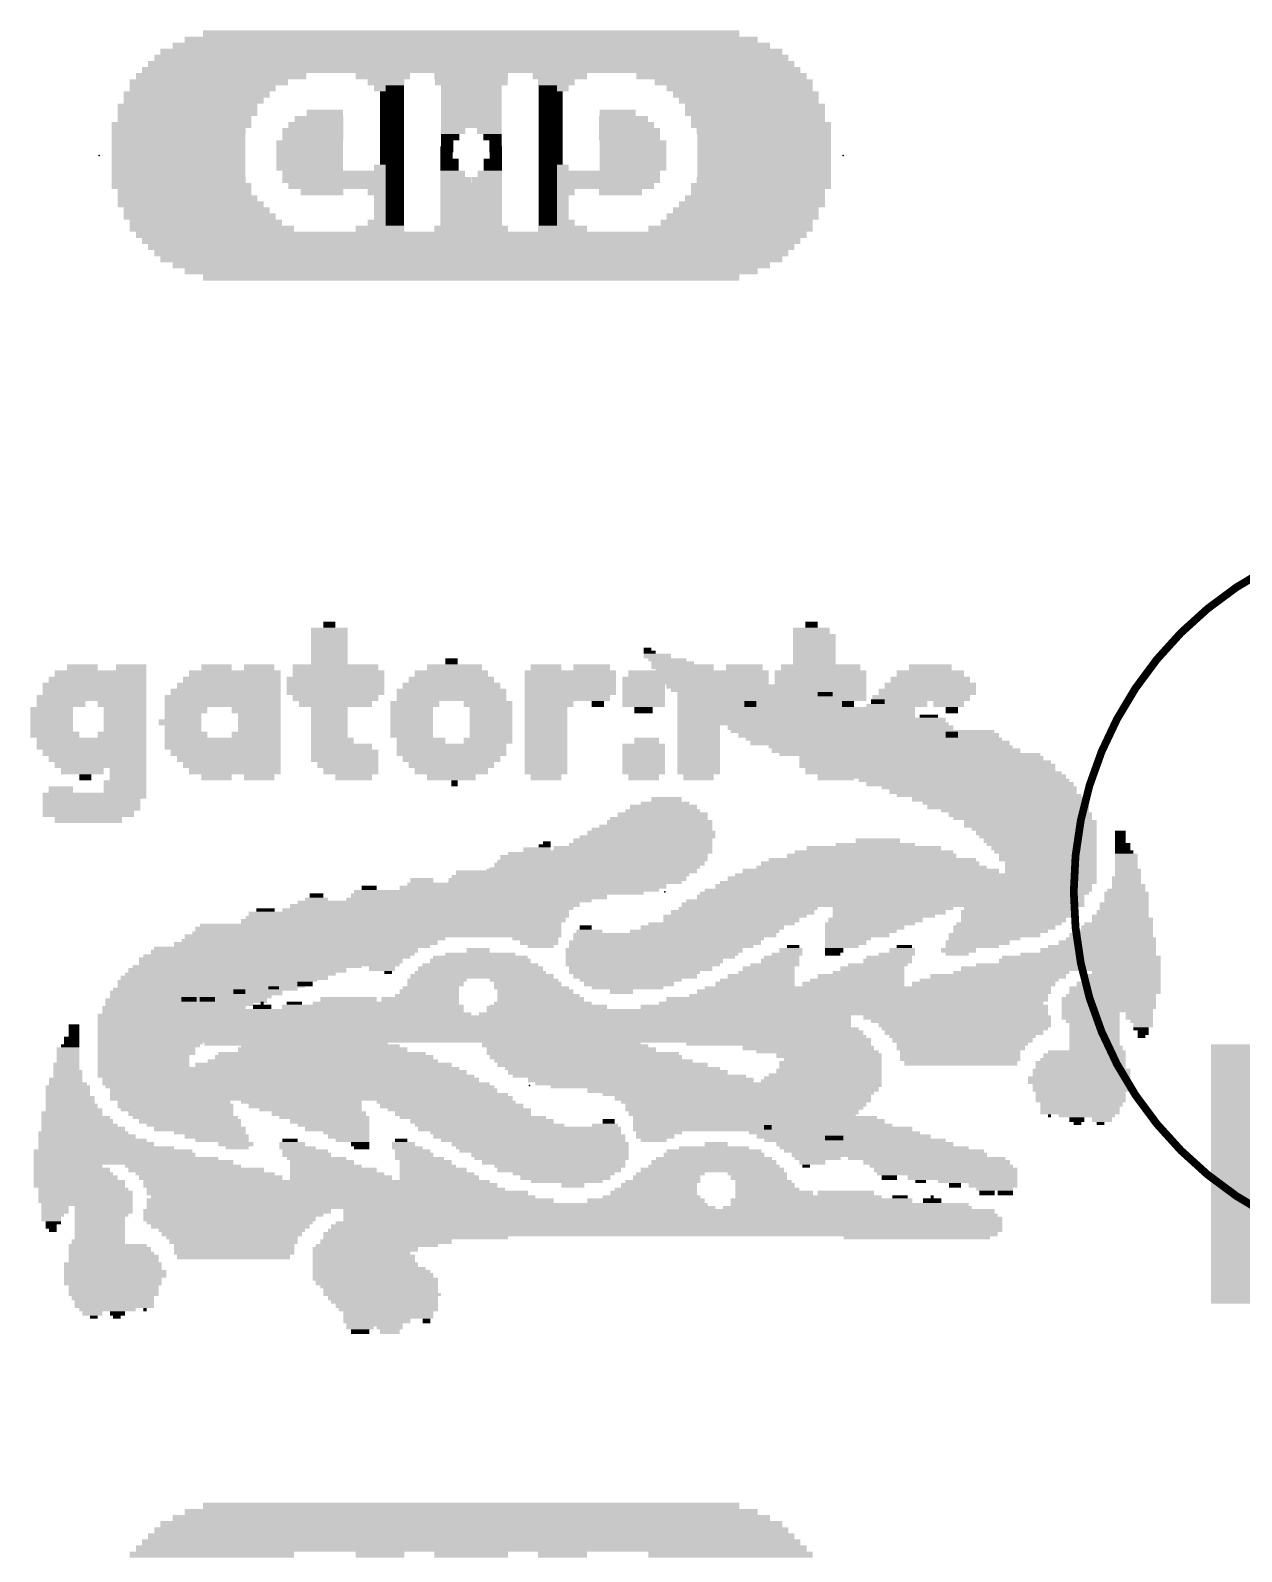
# Model space of a CAD drawing. Extents: x -41 to 92, y -75 to 33.
# Drawn here: x 0.92 to 8.86, y 8.37 to 18.35 of the extents above; entities that cross this region are included whole.
import ezdxf

# ---------------------------------------------------------------- set-up
doc = ezdxf.new("R2010")
doc.units = 0
for name, color, linetype in [('1', 12, 'CONTINUOUS'), ('21', 41, 'CONTINUOUS'), ('22', 40, 'CONTINUOUS'), ('23', 53, 'CONTINUOUS'), ('24', 53, 'CONTINUOUS'), ('51', 53, 'CONTINUOUS')]:
    doc.layers.add(name, color=color, linetype=linetype)

# ---------------------------------------------------------------- blocks, each defined once
blk = doc.blocks.new('RECT')
blk.add_solid([(-0.5, -0.5), (0.5, -0.5), (-0.5, 0.5), (0.5, 0.5)])

msp = doc.modelspace()

# ---------------------------------------------------------------- linework, layer by layer
at = {"layer": '23'}
for p in [(6.2484, 17.526), (4.191, 11.43)]:
    msp.add_point(p, dxfattribs=at)
at = {"layer": '24'}
for p in [(1.3716, 17.526), (5.08, 12.7)]:
    msp.add_point(p, dxfattribs=at)
at = {"layer": '51', "const_width": 0.0508}
msp.add_lwpolyline([(10.16, 10.3, 1), (10.16, 15.1, 1), (10.16, 10.3)], format="xyb", dxfattribs=at)

# ---------------------------------------------------------------- block references
at = {"layer": '1', "xscale": 4.2, "yscale": 1.7}
msp.add_blockref('RECT', (10.76, 10.85), dxfattribs=at)
at = {"layer": '21', "yscale": 0.04, "rotation": 180}
for p, xscale in [((3.8284, 18.246), 3.88), ((3.8284, 18.286), 3.72), ((3.8284, 18.326), 3.48), ((3.8284, 18.166), 4.12), ((3.8284, 18.206), 4.04), ((2.1884, 18.046), 1.08), ((3.8284, 18.086), 4.28), ((3.8284, 18.126), 4.2), ((3.3084, 18.046), 0.2), ((3.8084, 18.046), 0.48), ((4.4084, 18.046), 0.32), ((5.4884, 18.046), 1.04), ((2.0684, 17.966), 0.92), ((3.2884, 18.006), 0.16), ((3.3084, 17.966), 0.12), ((3.8284, 18.006), 0.44), ((3.8284, 17.966), 0.36), ((4.3684, 18.006), 0.24), ((4.3684, 17.966), 0.16), ((5.5884, 17.966), 0.92), ((1.9684, 17.846), 0.88), ((2.0284, 17.926), 0.92), ((2.0084, 17.886), 0.88), ((3.3084, 17.926), 0.12), ((3.3084, 17.886), 0.12), ((3.3084, 17.846), 0.12), ((3.8484, 17.926), 0.32), ((3.8484, 17.886), 0.32), ((3.8684, 17.846), 0.28), ((4.3484, 17.926), 0.12), ((4.3484, 17.886), 0.12), ((4.3484, 17.846), 0.12), ((5.6284, 17.926), 0.92), ((5.6484, 17.886), 0.88), ((5.6884, 17.846), 0.88), ((1.9684, 17.806), 0.88), ((1.9484, 17.766), 0.84), ((2.8284, 17.766), 0.28), ((2.8884, 17.806), 0.16), ((3.3084, 17.806), 0.12), ((3.3084, 17.766), 0.12), ((3.8884, 17.806), 0.24), ((3.9084, 17.766), 0.2), ((4.3484, 17.806), 0.12), ((4.3484, 17.766), 0.12), ((4.8084, 17.766), 0.32), ((4.7884, 17.806), 0.2), ((5.6884, 17.806), 0.88), ((5.7084, 17.766), 0.84), ((1.9284, 17.726), 0.88), ((1.9084, 17.686), 0.84), ((1.9084, 17.646), 0.84), ((2.7884, 17.686), 0.36), ((2.7884, 17.646), 0.36), ((2.8084, 17.726), 0.32), ((3.3084, 17.726), 0.12), ((3.3084, 17.686), 0.12), ((3.3084, 17.646), 0.12), ((3.9084, 17.726), 0.2), ((3.9284, 17.686), 0.16), ((3.9484, 17.646), 0.12), ((4.3484, 17.726), 0.12), ((4.3484, 17.686), 0.12), ((4.3484, 17.646), 0.12), ((4.8284, 17.726), 0.36), ((4.8484, 17.686), 0.4), ((4.8484, 17.646), 0.4), ((5.7284, 17.726), 0.88), ((5.7284, 17.686), 0.88), ((5.7484, 17.646), 0.84), ((1.9084, 17.606), 0.84), ((1.9084, 17.566), 0.84), ((2.7684, 17.606), 0.4), ((2.7684, 17.566), 0.4), ((3.3084, 17.606), 0.12), ((3.3084, 17.566), 0.12), ((3.6284, 17.566), 0.04), ((3.9684, 17.606), 0.08), ((3.9684, 17.566), 0.08), ((4.3484, 17.606), 0.12), ((4.3484, 17.566), 0.12), ((4.9684, 17.606), 0.24), ((4.9684, 17.566), 0.24), ((5.7484, 17.606), 0.84), ((5.7484, 17.566), 0.84), ((1.9084, 17.526), 0.84), ((1.9084, 17.486), 0.84), ((1.9084, 17.446), 0.84), ((2.7684, 17.526), 0.4), ((2.7684, 17.486), 0.4), ((2.7684, 17.446), 0.4), ((3.3084, 17.526), 0.12), ((3.3084, 17.486), 0.12), ((3.3084, 17.446), 0.12), ((3.6484, 17.526), 0.08), ((3.6684, 17.486), 0.12), ((3.6684, 17.446), 0.12), ((3.9884, 17.526), 0.04), ((4.3484, 17.526), 0.12), ((4.3484, 17.486), 0.12), ((4.3684, 17.446), 0.16), ((4.9484, 17.446), 0.28), ((4.9684, 17.526), 0.24), ((4.9684, 17.486), 0.24), ((5.7484, 17.526), 0.84), ((5.7484, 17.486), 0.84), ((5.7484, 17.446), 0.84), ((1.9084, 17.406), 0.84), ((1.9084, 17.366), 0.84), ((2.7884, 17.406), 0.36), ((2.8084, 17.366), 0.32), ((3.3084, 17.406), 0.12), ((3.3084, 17.366), 0.12), ((3.6884, 17.406), 0.16), ((3.7084, 17.366), 0.2), ((4.6684, 17.406), 0.76), ((4.6684, 17.366), 0.76), ((5.7284, 17.366), 0.88), ((5.7484, 17.406), 0.84), ((1.9284, 17.326), 0.88), ((1.9484, 17.286), 0.84), ((1.9684, 17.246), 0.88), ((2.8284, 17.326), 0.28), ((2.8484, 17.286), 0.24), ((3.3084, 17.326), 0.12), ((3.3084, 17.286), 0.12), ((3.3084, 17.246), 0.12), ((3.7284, 17.326), 0.24), ((3.7284, 17.286), 0.24), ((3.7484, 17.246), 0.28), ((4.6484, 17.326), 0.72), ((4.3884, 17.286), 0.2), ((4.3684, 17.246), 0.16), ((4.7884, 17.286), 0.28), ((5.6884, 17.246), 0.88), ((5.7284, 17.326), 0.88), ((5.7084, 17.286), 0.84), ((1.9884, 17.206), 0.92), ((2.0284, 17.166), 0.92), ((3.3084, 17.206), 0.12), ((3.3084, 17.166), 0.12), ((3.7684, 17.206), 0.32), ((3.7884, 17.166), 0.36), ((4.3684, 17.206), 0.16), ((4.3684, 17.166), 0.16), ((5.6684, 17.206), 0.92), ((5.6484, 17.166), 0.88), ((2.0484, 17.126), 0.96), ((2.0884, 17.086), 0.96), ((2.1284, 17.046), 1.04), ((3.2884, 17.046), 0.16), ((3.3084, 17.126), 0.12), ((3.3084, 17.086), 0.12), ((3.8084, 17.046), 0.48), ((3.7884, 17.126), 0.36), ((3.8084, 17.086), 0.4), ((4.4084, 17.046), 0.32), ((4.3684, 17.126), 0.16), ((4.3884, 17.086), 0.2), ((5.5284, 17.046), 1.04), ((5.5684, 17.086), 0.96), ((5.6084, 17.126), 0.96), ((3.1684, 17.006), 3.04), ((3.8284, 16.966), 4.28), ((5.4684, 17.006), 1.08), ((3.8284, 16.926), 4.2), ((3.8284, 16.886), 4.12), ((3.8284, 16.846), 4.04), ((3.8284, 16.806), 3.88), ((3.8284, 16.766), 3.72), ((3.8284, 16.726), 3.48)]:
    msp.add_blockref('RECT', p, dxfattribs=dict(at, xscale=xscale))
for p in [(2.1084, 18.006), (5.5484, 18.006)]:
    msp.add_blockref('RECT', p, dxfattribs=at)
at = {"layer": '21'}
for p, xscale, yscale in [((2.88, 14.45), 0.08, 0.04), ((6.04, 14.45), 0.08, 0.04), ((2.88, 14.41), 0.24, 0.04), ((2.88, 14.37), 0.24, 0.04), ((6.04, 14.41), 0.24, 0.04), ((6.06, 14.37), 0.28, 0.04), ((2.88, 14.33), 0.24, 0.04), ((2.88, 14.29), 0.24, 0.04), ((2.88, 14.25), 0.24, 0.04), ((6.06, 14.33), 0.28, 0.04), ((6.06, 14.29), 0.28, 0.04), ((6.06, 14.25), 0.28, 0.04), ((1.26, 14.17), 0.2, 0.04), ((1.58, 14.17), 0.2, 0.04), ((2.14, 14.17), 0.2, 0.04), ((2.42, 14.17), 0.2, 0.04), ((2.92, 14.17), 0.56, 0.04), ((2.88, 14.21), 0.24, 0.04), ((3.7, 14.17), 0.36, 0.04), ((3.68, 14.21), 0.08, 0.04), ((4.3, 14.17), 0.2, 0.04), ((4.6, 14.17), 0.24, 0.04), ((5.3, 14.17), 0.2, 0.04), ((5.6, 14.17), 0.24, 0.04), ((6.1, 14.17), 0.52, 0.04), ((6.06, 14.21), 0.28, 0.04), ((6.82, 14.17), 0.28, 0.04), ((1.34, 14.05), 0.68, 0.04), ((1.36, 14.09), 0.64, 0.04), ((1.38, 14.13), 0.6, 0.04), ((2.22, 14.05), 0.68, 0.04), ((2.24, 14.09), 0.64, 0.04), ((2.26, 14.13), 0.6, 0.04), ((2.92, 14.09), 0.64, 0.04), ((2.92, 14.05), 0.64, 0.04), ((2.94, 14.13), 0.6, 0.04), ((3.68, 14.05), 0.64, 0.04), ((3.68, 14.09), 0.56, 0.04), ((3.68, 14.13), 0.48, 0.04), ((4.46, 14.13), 0.6, 0.04), ((4.46, 14.09), 0.6, 0.04), ((4.46, 14.05), 0.6, 0.04), ((4.94, 14.09), 0.28, 0.04), ((4.94, 14.05), 0.28, 0.04), ((4.94, 14.13), 0.2, 0.04), ((5.46, 14.13), 0.6, 0.04), ((5.46, 14.09), 0.6, 0.04), ((5.46, 14.05), 0.6, 0.04), ((6.1, 14.13), 0.6, 0.04), ((6.1, 14.09), 0.6, 0.04), ((6.1, 14.05), 0.6, 0.04), ((6.82, 14.05), 0.6, 0.04), ((6.82, 14.09), 0.52, 0.04), ((6.82, 14.13), 0.44, 0.04), ((1.32, 13.97), 0.72, 0.04), ((1.34, 14.01), 0.68, 0.04), ((2.18, 13.97), 0.76, 0.04), ((2.2, 14.01), 0.72, 0.04), ((2.92, 14.01), 0.64, 0.04), ((2.92, 13.97), 0.56, 0.04), ((3.68, 14.01), 0.72, 0.04), ((3.68, 13.97), 0.72, 0.04), ((4.46, 14.01), 0.6, 0.04), ((4.44, 13.97), 0.56, 0.04), ((4.94, 14.01), 0.28, 0.04), ((4.94, 13.97), 0.28, 0.04), ((5.46, 14.01), 0.6, 0.04), ((5.44, 13.97), 0.56, 0.04), ((6.1, 14.01), 0.6, 0.04), ((6.1, 13.97), 0.6, 0.04), ((6.76, 13.97), 0.64, 0.04), ((6.8, 14.01), 0.64, 0.04), ((1.06, 13.89), 0.28, 0.04), ((1.06, 13.85), 0.28, 0.04), ((1.12, 13.93), 0.32, 0.04), ((1.52, 13.93), 0.32, 0.04), ((1.54, 13.89), 0.28, 0.04), ((1.54, 13.85), 0.28, 0.04), ((2.18, 13.93), 0.76, 0.04), ((1.94, 13.89), 0.28, 0.04), ((1.92, 13.85), 0.24, 0.04), ((2.4, 13.89), 0.32, 0.04), ((2.42, 13.85), 0.28, 0.04), ((2.92, 13.93), 0.48, 0.04), ((2.88, 13.89), 0.24, 0.04), ((2.88, 13.85), 0.24, 0.04), ((3.44, 13.93), 0.32, 0.04), ((3.42, 13.89), 0.28, 0.04), ((3.42, 13.85), 0.28, 0.04), ((3.92, 13.93), 0.32, 0.04), ((3.94, 13.89), 0.28, 0.04), ((3.94, 13.85), 0.28, 0.04), ((4.32, 13.93), 0.32, 0.04), ((4.3, 13.89), 0.28, 0.04), ((4.3, 13.85), 0.28, 0.04), ((4.64, 13.93), 0.08, 0.04), ((4.94, 13.93), 0.28, 0.04), ((4.94, 13.89), 0.12, 0.04), ((5.32, 13.93), 0.32, 0.04), ((5.3, 13.89), 0.28, 0.04), ((5.3, 13.85), 0.28, 0.04), ((5.64, 13.93), 0.08, 0.04), ((6.04, 13.93), 0.32, 0.04), ((6.06, 13.89), 0.28, 0.04), ((6.06, 13.85), 0.28, 0.04), ((6.28, 13.93), 0.08, 0.04), ((6.62, 13.93), 0.36, 0.04), ((6.58, 13.89), 0.28, 0.04), ((6.58, 13.85), 0.28, 0.04), ((6.94, 13.93), 0.2, 0.04), ((6.96, 13.89), 0.08, 0.04), ((1.06, 13.81), 0.28, 0.04), ((1.06, 13.77), 0.28, 0.04), ((1.54, 13.81), 0.28, 0.04), ((1.54, 13.77), 0.28, 0.04), ((1.9, 13.81), 0.28, 0.04), ((1.92, 13.77), 0.24, 0.04), ((2.42, 13.81), 0.28, 0.04), ((2.42, 13.77), 0.28, 0.04), ((2.88, 13.81), 0.24, 0.04), ((2.88, 13.77), 0.24, 0.04), ((3.42, 13.81), 0.28, 0.04), ((3.42, 13.77), 0.28, 0.04), ((3.94, 13.81), 0.28, 0.04), ((3.94, 13.77), 0.28, 0.04), ((4.3, 13.81), 0.28, 0.04), ((4.3, 13.77), 0.28, 0.04), ((5.3, 13.81), 0.28, 0.04), ((5.3, 13.77), 0.28, 0.04), ((6.06, 13.81), 0.28, 0.04), ((6.06, 13.77), 0.28, 0.04), ((6.54, 13.81), 0.28, 0.04), ((6.58, 13.77), 0.28, 0.04), ((1.08, 13.73), 0.32, 0.04), ((1.32, 13.69), 0.72, 0.04), ((1.32, 13.65), 0.72, 0.04), ((1.52, 13.73), 0.32, 0.04), ((1.94, 13.73), 0.28, 0.04), ((2.18, 13.69), 0.76, 0.04), ((2.18, 13.65), 0.76, 0.04), ((2.4, 13.73), 0.32, 0.04), ((2.88, 13.73), 0.24, 0.04), ((2.9, 13.69), 0.28, 0.04), ((2.96, 13.65), 0.4, 0.04), ((3.42, 13.73), 0.28, 0.04), ((3.48, 13.69), 0.32, 0.04), ((3.68, 13.65), 0.72, 0.04), ((3.92, 13.69), 0.32, 0.04), ((3.94, 13.73), 0.28, 0.04), ((4.3, 13.73), 0.28, 0.04), ((4.3, 13.69), 0.28, 0.04), ((4.3, 13.65), 0.28, 0.04), ((4.94, 13.65), 0.28, 0.04), ((4.96, 13.69), 0.16, 0.04), ((5.3, 13.73), 0.28, 0.04), ((5.3, 13.69), 0.28, 0.04), ((5.3, 13.65), 0.28, 0.04), ((6.06, 13.73), 0.28, 0.04), ((6.06, 13.69), 0.28, 0.04), ((6.12, 13.65), 0.4, 0.04), ((6.58, 13.73), 0.28, 0.04), ((6.62, 13.69), 0.36, 0.04), ((6.76, 13.65), 0.64, 0.04), ((6.94, 13.69), 0.2, 0.04), ((6.96, 13.73), 0.08, 0.04), ((1.34, 13.61), 0.68, 0.04), ((1.36, 13.57), 0.64, 0.04), ((2.2, 13.61), 0.72, 0.04), ((2.22, 13.57), 0.68, 0.04), ((2.98, 13.61), 0.44, 0.04), ((2.98, 13.57), 0.44, 0.04), ((3.68, 13.61), 0.72, 0.04), ((3.68, 13.57), 0.64, 0.04), ((4.3, 13.61), 0.28, 0.04), ((4.3, 13.57), 0.28, 0.04), ((4.94, 13.61), 0.28, 0.04), ((4.94, 13.57), 0.28, 0.04), ((5.3, 13.61), 0.28, 0.04), ((5.3, 13.57), 0.28, 0.04), ((6.14, 13.61), 0.44, 0.04), ((6.16, 13.57), 0.4, 0.04), ((6.8, 13.61), 0.64, 0.04), ((6.82, 13.57), 0.6, 0.04), ((1.38, 13.53), 0.6, 0.04), ((1.26, 13.49), 0.28, 0.04), ((1.28, 13.45), 0.08, 0.04), ((1.56, 13.49), 0.24, 0.04), ((1.56, 13.45), 0.24, 0.04), ((2.24, 13.53), 0.64, 0.04), ((2.26, 13.49), 0.6, 0.04), ((2.14, 13.45), 0.2, 0.04), ((2.42, 13.45), 0.2, 0.04), ((3, 13.53), 0.4, 0.04), ((3.02, 13.49), 0.36, 0.04), ((3.04, 13.45), 0.24, 0.04), ((3.68, 13.53), 0.56, 0.04), ((3.68, 13.49), 0.48, 0.04), ((3.68, 13.45), 0.32, 0.04), ((4.3, 13.53), 0.28, 0.04), ((4.3, 13.49), 0.28, 0.04), ((4.3, 13.45), 0.2, 0.04), ((4.94, 13.53), 0.28, 0.04), ((4.94, 13.49), 0.28, 0.04), ((4.94, 13.45), 0.2, 0.04), ((5.3, 13.53), 0.28, 0.04), ((5.3, 13.49), 0.28, 0.04), ((5.3, 13.45), 0.2, 0.04), ((6.16, 13.53), 0.4, 0.04), ((6.18, 13.49), 0.36, 0.04), ((6.2, 13.45), 0.24, 0.04), ((6.82, 13.53), 0.52, 0.04), ((6.82, 13.49), 0.44, 0.04), ((6.82, 13.45), 0.28, 0.04), ((1.12, 13.37), 0.16, 0.04), ((1.54, 13.41), 0.28, 0.04), ((1.54, 13.37), 0.28, 0.04), ((3.7, 13.41), 0.04, 0.04), ((1.34, 13.33), 0.68, 0.04), ((1.32, 13.29), 0.64, 0.04), ((1.32, 13.25), 0.64, 0.04), ((1.3, 13.21), 0.6, 0.04), ((1.3, 13.17), 0.44, 0.04), ((4.241, 12.975), 0.18, 0.03), ((4.291, 13), 0.08, 0.02), ((4.306, 13.02), 0.05, 0.02), ((4.106, 12.875), 0.29, 0.03), ((4.131, 12.9), 0.3, 0.02), ((4.141, 12.925), 0.28, 0.03), ((4.176, 12.95), 0.25, 0.02), ((3.486, 12.775), 0.15, 0.03), ((3.921, 12.775), 0.52, 0.03), ((3.941, 12.8), 0.52, 0.02), ((3.956, 12.825), 0.49, 0.03), ((4.081, 12.85), 0.3, 0.02), ((2.796, 12.675), 0.09, 0.03), ((3.536, 12.675), 1.03, 0.03), ((3.561, 12.7), 1.04, 0.02), ((3.141, 12.725), 0.1, 0.03), ((3.721, 12.725), 0.76, 0.03), ((3.771, 12.75), 0.76, 0.02), ((3.131, 12.555), 1.56, 0.03), ((2.461, 12.58), 0.12, 0.02), ((3.241, 12.58), 1.34, 0.02), ((3.291, 12.605), 1.34, 0.03), ((3.336, 12.63), 1.33, 0.02), ((2.796, 12.65), 0.15, 0.02), ((3.496, 12.65), 1.01, 0.02), ((2.856, 12.455), 1.71, 0.03), ((2.896, 12.48), 1.73, 0.02), ((3.041, 12.505), 1.48, 0.03), ((3.081, 12.53), 1.5, 0.02), ((2.676, 12.355), 1.63, 0.03), ((2.711, 12.38), 1.6, 0.02), ((2.781, 12.405), 1.7, 0.03), ((2.821, 12.43), 1.68, 0.02), ((2.421, 12.255), 1.58, 0.03), ((2.476, 12.28), 1.63, 0.02), ((2.511, 12.305), 1.6, 0.03), ((2.586, 12.33), 1.71, 0.02), ((2.231, 12.16), 1.38, 0.02), ((2.276, 12.185), 1.43, 0.03), ((2.341, 12.21), 1.5, 0.02), ((2.376, 12.23), 1.49, 0.02), ((2.066, 12.06), 1.21, 0.02), ((2.131, 12.11), 1.28, 0.02), ((2.106, 12.085), 1.23, 0.03), ((2.191, 12.135), 1.36, 0.03), ((1.941, 11.985), 1.06, 0.03), ((1.896, 11.96), 0.97, 0.02), ((2.006, 12.035), 1.13, 0.03), ((1.971, 12.01), 1.06, 0.02), ((4.206, 11.96), 0.49, 0.02), ((4.201, 11.985), 0.44, 0.03), ((4.191, 12.01), 0.32, 0.02), ((4.181, 12.035), 0.2, 0.03), ((1.796, 11.885), 0.87, 0.03), ((1.796, 11.86), 0.87, 0.02), ((1.861, 11.935), 0.94, 0.03), ((1.846, 11.91), 0.91, 0.02), ((4.226, 11.885), 0.69, 0.03), ((4.251, 11.86), 0.74, 0.02), ((4.206, 11.935), 0.59, 0.03), ((4.231, 11.91), 0.64, 0.02), ((1.206, 11.815), 0.07, 0.03), ((1.206, 11.79), 0.07, 0.02), ((1.206, 11.765), 0.07, 0.03), ((1.771, 11.84), 0.82, 0.02), ((1.756, 11.815), 0.79, 0.03), ((1.746, 11.79), 0.77, 0.02), ((1.731, 11.765), 0.74, 0.03), ((2.796, 11.765), 0.29, 0.03), ((4.281, 11.815), 0.84, 0.03), ((4.306, 11.79), 0.89, 0.02), ((4.276, 11.84), 0.79, 0.02), ((4.336, 11.765), 0.91, 0.03), ((1.166, 11.665), 0.15, 0.03), ((1.181, 11.69), 0.12, 0.02), ((1.191, 11.74), 0.1, 0.02), ((1.191, 11.715), 0.1, 0.03), ((1.721, 11.74), 0.72, 0.02), ((1.706, 11.715), 0.69, 0.03), ((1.696, 11.69), 0.67, 0.02), ((1.681, 11.665), 0.64, 0.03), ((2.836, 11.665), 1.11, 0.03), ((2.821, 11.69), 1.04, 0.02), ((2.821, 11.715), 0.88, 0.03), ((2.811, 11.74), 0.52, 0.02), ((4.351, 11.74), 0.94, 0.02), ((4.401, 11.715), 1.04, 0.03), ((4.426, 11.69), 1.09, 0.02), ((4.466, 11.665), 1.11, 0.03), ((1.156, 11.565), 0.17, 0.03), ((1.166, 11.64), 0.15, 0.02), ((1.166, 11.615), 0.15, 0.03), ((1.166, 11.59), 0.15, 0.02), ((1.681, 11.64), 0.64, 0.02), ((1.661, 11.615), 0.6, 0.03), ((1.661, 11.59), 0.6, 0.02), ((1.661, 11.565), 0.6, 0.03), ((2.841, 11.565), 1.68, 0.03), ((2.836, 11.59), 1.51, 0.02), ((2.846, 11.615), 1.43, 0.03), ((2.831, 11.64), 1.36, 0.02), ((4.541, 11.64), 1.26, 0.02), ((4.561, 11.615), 1.26, 0.03), ((4.611, 11.59), 1.3, 0.02), ((4.671, 11.565), 1.38, 0.03), ((1.151, 11.465), 0.22, 0.03), ((1.156, 11.54), 0.17, 0.02), ((1.166, 11.515), 0.19, 0.03), ((1.166, 11.49), 0.19, 0.02), ((2.546, 11.54), 2.37, 0.02), ((2.571, 11.515), 2.42, 0.03), ((2.596, 11.49), 2.47, 0.02), ((2.626, 11.465), 2.47, 0.03), ((4.736, 11.54), 1.41, 0.02), ((4.771, 11.515), 1.44, 0.03), ((4.846, 11.49), 1.53, 0.02), ((4.921, 11.465), 1.48, 0.03), ((1.166, 11.42), 0.29, 0.02), ((1.166, 11.395), 0.29, 0.03), ((1.166, 11.37), 0.29, 0.02), ((1.166, 11.44), 0.25, 0.02), ((2.661, 11.44), 2.54, 0.02), ((2.686, 11.42), 2.55, 0.02), ((2.711, 11.395), 2.54, 0.03), ((2.746, 11.37), 2.61, 0.02), ((4.996, 11.44), 1.53, 0.02), ((5.081, 11.42), 1.5, 0.02), ((5.226, 11.395), 1.31, 0.03), ((5.336, 11.37), 1.33, 0.02), ((1.181, 11.345), 0.32, 0.03), ((1.181, 11.32), 0.32, 0.02), ((1.191, 11.295), 0.34, 0.03), ((1.206, 11.27), 0.37, 0.02), ((2.761, 11.345), 2.64, 0.03), ((1.861, 11.32), 0.74, 0.02), ((1.871, 11.295), 0.76, 0.03), ((1.881, 11.27), 0.74, 0.02), ((2.696, 11.32), 0.79, 0.02), ((2.721, 11.295), 0.74, 0.03), ((2.756, 11.27), 0.67, 0.02), ((3.646, 11.32), 0.91, 0.02), ((3.681, 11.295), 0.94, 0.03), ((3.731, 11.27), 0.94, 0.02), ((5.416, 11.345), 1.33, 0.03), ((5.446, 11.32), 1.31, 0.02), ((5.526, 11.295), 1.41, 0.03), ((5.561, 11.27), 1.48, 0.02), ((1.191, 11.245), 0.4, 0.03), ((1.216, 11.22), 0.45, 0.02), ((1.226, 11.195), 0.47, 0.03), ((1.241, 11.17), 0.5, 0.02), ((1.906, 11.245), 0.69, 0.03), ((1.936, 11.22), 0.69, 0.02), ((1.966, 11.195), 0.67, 0.03), ((1.991, 11.17), 0.62, 0.02), ((2.811, 11.245), 0.62, 0.03), ((2.846, 11.22), 0.59, 0.02), ((2.881, 11.195), 0.52, 0.03), ((2.906, 11.17), 0.47, 0.02), ((3.756, 11.245), 0.89, 0.03), ((3.821, 11.22), 0.96, 0.02), ((3.881, 11.195), 0.94, 0.03), ((3.931, 11.17), 0.98, 0.02), ((4.686, 11.17), 0.17, 0.02), ((4.711, 11.195), 0.08, 0.03), ((5.586, 11.245), 1.49, 0.03), ((5.671, 11.22), 1.6, 0.02), ((5.696, 11.195), 1.65, 0.03), ((5.721, 11.17), 1.7, 0.02), ((1.266, 11.12), 0.59, 0.02), ((1.291, 11.095), 0.64, 0.03), ((1.326, 11.07), 0.71, 0.02), ((1.266, 11.145), 0.55, 0.03), ((2.031, 11.145), 0.6, 0.03), ((2.096, 11.12), 0.47, 0.02), ((2.141, 11.095), 0.42, 0.03), ((2.176, 11.07), 0.35, 0.02), ((2.621, 11.07), 0.1, 0.02), ((2.931, 11.145), 0.42, 0.03), ((2.991, 11.12), 0.3, 0.02), ((3.006, 11.095), 0.27, 0.03), ((3.031, 11.07), 0.22, 0.02), ((3.351, 11.07), 0.08, 0.02), ((4.126, 11.145), 1.33, 0.03), ((4.166, 11.12), 1.25, 0.02), ((4.191, 11.095), 1.26, 0.03), ((4.216, 11.07), 1.21, 0.02), ((5.786, 11.145), 1.83, 0.03), ((5.041, 11.12), 0.3, 0.02), ((5.016, 11.095), 0.25, 0.03), ((5.006, 11.07), 0.17, 0.02), ((6.191, 11.12), 1.12, 0.02), ((6.251, 11.095), 1.14, 0.03), ((6.326, 11.07), 1.19, 0.02), ((1.461, 11), 1.04, 0.02), ((1.471, 10.975), 1.06, 0.03), ((1.351, 11.045), 0.76, 0.03), ((1.416, 11.02), 0.89, 0.02), ((2.266, 11.045), 0.23, 0.03), ((2.276, 11.02), 0.15, 0.02), ((2.636, 11.045), 0.17, 0.03), ((2.671, 11.02), 0.24, 0.02), ((2.721, 11), 0.3, 0.02), ((2.731, 10.975), 0.32, 0.03), ((3.081, 11.045), 0.12, 0.03), ((3.091, 11.02), 0.1, 0.02), ((3.366, 11.045), 0.15, 0.03), ((3.391, 11.02), 0.2, 0.02), ((3.426, 11), 0.23, 0.02), ((3.436, 10.975), 0.25, 0.03), ((4.261, 11.045), 1.16, 0.03), ((4.276, 11.02), 1.13, 0.02), ((4.286, 11), 1.11, 0.02), ((4.326, 10.975), 1.03, 0.03), ((5.401, 10.975), 0.66, 0.03), ((5.401, 11), 0.62, 0.02), ((5.401, 11.02), 0.46, 0.02), ((5.416, 11.045), 0.15, 0.03), ((6.391, 11.045), 1.16, 0.03), ((6.451, 11.02), 1.24, 0.02), ((6.516, 11), 1.31, 0.02), ((6.551, 10.975), 1.28, 0.03), ((1.546, 10.95), 1.21, 0.02), ((1.596, 10.925), 1.31, 0.03), ((1.166, 10.9), 0.45, 0.02), ((1.191, 10.875), 0.5, 0.03), ((1.921, 10.9), 0.76, 0.02), ((2.006, 10.875), 0.89, 0.03), ((2.796, 10.95), 0.39, 0.02), ((2.831, 10.925), 0.42, 0.03), ((2.856, 10.9), 0.47, 0.02), ((2.906, 10.875), 0.57, 0.03), ((3.471, 10.95), 0.32, 0.02), ((3.511, 10.925), 0.34, 0.03), ((3.526, 10.9), 0.37, 0.02), ((3.561, 10.875), 0.44, 0.03), ((4.336, 10.95), 1.01, 0.02), ((4.351, 10.925), 0.94, 0.03), ((4.391, 10.9), 0.86, 0.02), ((4.386, 10.875), 0.81, 0.03), ((5.391, 10.875), 0.94, 0.03), ((5.401, 10.9), 0.86, 0.02), ((5.401, 10.925), 0.82, 0.03), ((5.401, 10.95), 0.76, 0.02), ((6.081, 10.95), 0.3, 0.02), ((6.046, 10.925), 0.17, 0.03), ((6.006, 10.9), 0.05, 0.02), ((6.796, 10.95), 1.03, 0.02), ((6.861, 10.925), 0.96, 0.03), ((6.891, 10.9), 0.94, 0.02), ((6.921, 10.875), 0.94, 0.03), ((1.201, 10.85), 0.52, 0.02), ((1.216, 10.825), 0.55, 0.03), ((1.241, 10.8), 0.6, 0.02), ((1.241, 10.775), 0.6, 0.03), ((2.066, 10.85), 0.91, 0.02), ((2.101, 10.825), 0.94, 0.03), ((2.796, 10.8), 2.27, 0.02), ((2.821, 10.775), 2.32, 0.03), ((2.931, 10.85), 0.62, 0.02), ((2.956, 10.825), 0.67, 0.03), ((3.586, 10.85), 0.49, 0.02), ((3.601, 10.825), 0.52, 0.03), ((4.416, 10.85), 0.67, 0.02), ((4.426, 10.825), 0.59, 0.03), ((4.436, 10.8), 0.47, 0.02), ((4.476, 10.775), 0.15, 0.03), ((5.041, 10.775), 0.5, 0.03), ((5.066, 10.8), 0.49, 0.02), ((5.091, 10.825), 0.44, 0.03), ((5.116, 10.85), 0.45, 0.02), ((5.686, 10.85), 0.39, 0.02), ((5.696, 10.825), 0.37, 0.03), ((5.726, 10.8), 0.37, 0.02), ((5.736, 10.775), 0.39, 0.03), ((6.931, 10.85), 0.92, 0.02), ((6.551, 10.825), 0.1, 0.03), ((7.031, 10.825), 0.72, 0.03), ((6.756, 10.8), 0.07, 0.02), ((7.131, 10.8), 0.52, 0.02), ((6.981, 10.775), 0.08, 0.03), ((7.231, 10.775), 0.32, 0.03), ((1.266, 10.75), 0.59, 0.02), ((1.281, 10.725), 0.62, 0.03), ((1.281, 10.7), 0.62, 0.02), ((1.281, 10.675), 0.62, 0.03), ((2.856, 10.75), 2.35, 0.02), ((2.931, 10.725), 2.5, 0.03), ((3.016, 10.675), 2.67, 0.03), ((2.971, 10.7), 2.52, 0.02), ((4.956, 10.675), 0.77, 0.03), ((4.991, 10.7), 0.64, 0.02), ((5.006, 10.725), 0.57, 0.03), ((5.021, 10.75), 0.54, 0.02), ((6.106, 10.675), 1.19, 0.03), ((5.751, 10.75), 0.42, 0.02), ((5.796, 10.725), 0.51, 0.03), ((6.021, 10.7), 0.96, 0.02), ((6.266, 10.725), 0.37, 0.03), ((6.621, 10.7), 0.1, 0.02), ((6.831, 10.675), 0.12, 0.03), ((6.831, 10.7), 0.02, 0.02), ((7.241, 10.75), 0.24, 0.02), ((7.191, 10.725), 0.1, 0.03), ((7.311, 10.725), 0.1, 0.03), ((1.291, 10.65), 0.6, 0.02), ((1.081, 10.63), 0.18, 0.02), ((1.081, 10.605), 0.18, 0.03), ((1.066, 10.58), 0.15, 0.02), ((1.401, 10.63), 0.38, 0.02), ((1.401, 10.605), 0.38, 0.03), ((1.386, 10.58), 0.35, 0.02), ((2.276, 10.605), 1.23, 0.03), ((2.251, 10.58), 1.18, 0.02), ((3.521, 10.65), 3.68, 0.02), ((3.546, 10.63), 3.73, 0.02), ((5.106, 10.605), 4.27, 0.03), ((5.116, 10.58), 4.29, 0.02), ((6.276, 10.63), 1.63, 0.02), ((6.291, 10.65), 1.56, 0.02), ((1.056, 10.555), 0.13, 0.03), ((1.071, 10.53), 0.1, 0.02), ((1.056, 10.505), 0.07, 0.03), ((1.066, 10.48), 0.05, 0.02), ((1.376, 10.555), 0.33, 0.03), ((1.376, 10.53), 0.33, 0.02), ((1.376, 10.505), 0.33, 0.03), ((1.376, 10.48), 0.33, 0.02), ((2.226, 10.555), 1.13, 0.03), ((2.226, 10.53), 1.09, 0.02), ((2.231, 10.505), 1.04, 0.03), ((2.241, 10.48), 0.96, 0.02), ((5.081, 10.48), 4.42, 0.02), ((5.091, 10.505), 4.4, 0.03), ((5.106, 10.53), 4.37, 0.02), ((5.131, 10.555), 4.32, 0.03), ((1.426, 10.38), 0.51, 0.02), ((1.366, 10.405), 0.35, 0.03), ((1.376, 10.455), 0.33, 0.03), ((1.376, 10.43), 0.33, 0.02), ((2.241, 10.455), 0.92, 0.03), ((2.241, 10.43), 0.86, 0.02), ((2.251, 10.405), 0.84, 0.03), ((2.256, 10.38), 0.79, 0.02), ((3.191, 10.38), 0.8, 0.02), ((3.251, 10.405), 0.86, 0.03), ((5.051, 10.455), 4.42, 0.03), ((3.446, 10.43), 1.21, 0.02), ((6.731, 10.43), 0.96, 0.02), ((1.441, 10.355), 0.54, 0.03), ((1.451, 10.33), 0.56, 0.02), ((1.466, 10.305), 0.59, 0.03), ((1.466, 10.28), 0.59, 0.02), ((2.256, 10.355), 0.79, 0.03), ((2.256, 10.33), 0.79, 0.02), ((2.251, 10.305), 0.74, 0.03), ((3.116, 10.355), 0.69, 0.03), ((3.091, 10.33), 0.64, 0.02), ((3.106, 10.305), 0.67, 0.03), ((3.106, 10.28), 0.67, 0.02), ((1.461, 10.255), 0.64, 0.03), ((1.461, 10.23), 0.64, 0.02), ((1.476, 10.21), 0.67, 0.02), ((1.476, 10.185), 0.67, 0.03), ((3.116, 10.255), 0.69, 0.03), ((3.141, 10.23), 0.74, 0.02), ((3.156, 10.21), 0.77, 0.02), ((3.166, 10.185), 0.79, 0.03), ((1.461, 10.16), 0.64, 0.02), ((1.461, 10.135), 0.64, 0.03), ((1.466, 10.11), 0.59, 0.02), ((1.466, 10.085), 0.59, 0.03), ((3.181, 10.16), 0.82, 0.02), ((3.191, 10.135), 0.8, 0.03), ((3.206, 10.11), 0.77, 0.02), ((3.216, 10.085), 0.75, 0.03), ((1.466, 10.06), 0.59, 0.02), ((1.461, 10.035), 0.54, 0.03), ((1.471, 10.01), 0.52, 0.02), ((1.471, 9.985), 0.52, 0.03), ((3.226, 10.06), 0.77, 0.02), ((3.231, 10.035), 0.72, 0.03), ((3.241, 10.01), 0.7, 0.02), ((3.256, 9.985), 0.67, 0.03), ((1.426, 9.96), 0.37, 0.02), ((1.326, 9.935), 0.13, 0.03), ((1.336, 9.91), 0.05, 0.02), ((1.491, 9.935), 0.1, 0.03), ((1.486, 9.91), 0.05, 0.02), ((1.671, 9.96), 0.02, 0.02), ((3.266, 9.96), 0.65, 0.02), ((3.266, 9.935), 0.59, 0.03), ((3.266, 9.91), 0.59, 0.02), ((3.191, 9.885), 0.44, 0.03), ((3.516, 9.885), 0.05, 0.03), ((3.176, 9.86), 0.37, 0.02), ((3.081, 9.84), 0.18, 0.02), ((3.081, 9.815), 0.12, 0.03), ((3.276, 9.84), 0.17, 0.02), ((3.276, 9.815), 0.13, 0.03), ((3.7916, 8.674), 3.48, 0.04), ((3.7916, 8.594), 3.88, 0.04), ((3.7916, 8.634), 3.72, 0.04), ((3.7916, 8.474), 4.2, 0.04), ((3.7916, 8.514), 4.12, 0.04), ((3.7916, 8.554), 4.04, 0.04), ((2.1516, 8.394), 1.08, 0.04), ((3.7916, 8.434), 4.28, 0.04), ((4.4516, 8.394), 3.04, 0.04), ((2.0916, 8.354), 1.04, 0.04), ((3.2116, 8.354), 0.32, 0.04), ((3.8116, 8.354), 0.48, 0.04), ((4.3316, 8.354), 0.16, 0.04), ((5.4916, 8.354), 1.04, 0.04)]:
    msp.add_blockref('RECT', p, dxfattribs=dict(at, xscale=xscale, yscale=yscale))
at = {"layer": '22', "yscale": 0.04}
for p, xscale in [((3.7916, 18.246), 3.88), ((3.7916, 18.286), 3.72), ((3.7916, 18.326), 3.48), ((3.7916, 18.166), 4.12), ((3.7916, 18.206), 4.04), ((2.1316, 18.046), 1.04), ((3.7916, 18.086), 4.28), ((3.7916, 18.126), 4.2), ((3.2116, 18.046), 0.32), ((3.8116, 18.046), 0.48), ((4.3116, 18.046), 0.2), ((5.4316, 18.046), 1.08), ((2.0316, 17.966), 0.92), ((3.2516, 18.006), 0.24), ((3.2516, 17.966), 0.16), ((3.7916, 18.006), 0.44), ((3.7916, 17.966), 0.36), ((4.3316, 18.006), 0.16), ((4.3116, 17.966), 0.12), ((5.5516, 17.966), 0.92), ((1.9316, 17.846), 0.88), ((1.9916, 17.926), 0.92), ((1.9716, 17.886), 0.88), ((3.2716, 17.926), 0.12), ((3.2716, 17.886), 0.12), ((3.2716, 17.846), 0.12), ((3.7716, 17.926), 0.32), ((3.7716, 17.886), 0.32), ((3.7516, 17.846), 0.28), ((4.3116, 17.926), 0.12), ((4.3116, 17.886), 0.12), ((4.3116, 17.846), 0.12), ((5.5916, 17.926), 0.92), ((5.6116, 17.886), 0.88), ((5.6516, 17.846), 0.88), ((1.9316, 17.806), 0.88), ((1.9116, 17.766), 0.84), ((2.8116, 17.766), 0.32), ((2.8316, 17.806), 0.2), ((3.2716, 17.806), 0.12), ((3.2716, 17.766), 0.12), ((3.7316, 17.806), 0.24), ((3.7116, 17.766), 0.2), ((4.3116, 17.806), 0.12), ((4.3116, 17.766), 0.12), ((4.7316, 17.806), 0.16), ((4.7916, 17.766), 0.28), ((5.6516, 17.806), 0.88), ((5.6716, 17.766), 0.84), ((1.8916, 17.726), 0.88), ((1.8916, 17.686), 0.88), ((1.8716, 17.646), 0.84), ((2.7716, 17.686), 0.4), ((2.7716, 17.646), 0.4), ((2.7916, 17.726), 0.36), ((3.2716, 17.726), 0.12), ((3.2716, 17.686), 0.12), ((3.2716, 17.646), 0.12), ((3.7116, 17.726), 0.2), ((3.6916, 17.686), 0.16), ((3.6716, 17.646), 0.12), ((4.3116, 17.726), 0.12), ((4.3116, 17.686), 0.12), ((4.3116, 17.646), 0.12), ((4.8116, 17.726), 0.32), ((4.8316, 17.686), 0.36), ((4.8316, 17.646), 0.36), ((5.6916, 17.726), 0.88), ((5.7116, 17.686), 0.84), ((5.7116, 17.646), 0.84), ((1.8716, 17.606), 0.84), ((1.8716, 17.566), 0.84), ((2.6516, 17.606), 0.24), ((2.6516, 17.566), 0.24), ((3.2716, 17.606), 0.12), ((3.2716, 17.566), 0.12), ((3.6516, 17.606), 0.08), ((3.6516, 17.566), 0.08), ((3.9916, 17.566), 0.04), ((4.3116, 17.606), 0.12), ((4.3116, 17.566), 0.12), ((4.8516, 17.606), 0.4), ((4.8516, 17.566), 0.4), ((5.7116, 17.606), 0.84), ((5.7116, 17.566), 0.84), ((1.8716, 17.526), 0.84), ((1.8716, 17.486), 0.84), ((1.8716, 17.446), 0.84), ((2.6516, 17.526), 0.24), ((2.6516, 17.486), 0.24), ((2.6716, 17.446), 0.28), ((3.2516, 17.446), 0.16), ((3.2716, 17.526), 0.12), ((3.2716, 17.486), 0.12), ((3.6316, 17.526), 0.04), ((3.9516, 17.486), 0.12), ((3.9516, 17.446), 0.12), ((3.9716, 17.526), 0.08), ((4.3116, 17.526), 0.12), ((4.3116, 17.486), 0.12), ((4.3116, 17.446), 0.12), ((4.8516, 17.526), 0.4), ((4.8516, 17.486), 0.4), ((4.8516, 17.446), 0.4), ((5.7116, 17.526), 0.84), ((5.7116, 17.486), 0.84), ((5.7116, 17.446), 0.84), ((1.8716, 17.406), 0.84), ((1.8916, 17.366), 0.88), ((2.9516, 17.406), 0.76), ((2.9516, 17.366), 0.76), ((3.9116, 17.366), 0.2), ((3.9316, 17.406), 0.16), ((4.3116, 17.406), 0.12), ((4.3116, 17.366), 0.12), ((4.8316, 17.406), 0.36), ((4.8116, 17.366), 0.32), ((5.7116, 17.406), 0.84), ((5.7116, 17.366), 0.84), ((1.8916, 17.326), 0.88), ((1.9116, 17.286), 0.84), ((1.9316, 17.246), 0.88), ((2.9716, 17.326), 0.72), ((2.8316, 17.286), 0.28), ((3.2316, 17.286), 0.2), ((3.2516, 17.246), 0.16), ((3.8716, 17.246), 0.28), ((3.8916, 17.326), 0.24), ((3.8916, 17.286), 0.24), ((4.3116, 17.326), 0.12), ((4.3116, 17.286), 0.12), ((4.3116, 17.246), 0.12), ((4.7916, 17.326), 0.28), ((4.7716, 17.286), 0.24), ((5.6516, 17.246), 0.88), ((5.6916, 17.326), 0.88), ((5.6716, 17.286), 0.84), ((1.9516, 17.206), 0.92), ((1.9716, 17.166), 0.88), ((3.2516, 17.206), 0.16), ((3.2516, 17.166), 0.16), ((3.8316, 17.166), 0.36), ((3.8516, 17.206), 0.32), ((4.3116, 17.206), 0.12), ((4.3116, 17.166), 0.12), ((5.5916, 17.166), 0.92), ((5.6316, 17.206), 0.92), ((2.0116, 17.126), 0.96), ((2.0516, 17.086), 0.96), ((2.0916, 17.046), 1.04), ((3.2116, 17.046), 0.32), ((3.2316, 17.086), 0.2), ((3.2516, 17.126), 0.16), ((3.8116, 17.046), 0.48), ((3.8116, 17.086), 0.4), ((3.8316, 17.126), 0.36), ((4.3116, 17.126), 0.12), ((4.3116, 17.086), 0.12), ((4.3316, 17.046), 0.16), ((5.4916, 17.046), 1.04), ((5.5316, 17.086), 0.96), ((5.5716, 17.126), 0.96), ((2.1516, 17.006), 1.08), ((3.7916, 16.966), 4.28), ((4.4516, 17.006), 3.04), ((3.7916, 16.926), 4.2), ((3.7916, 16.886), 4.12), ((3.7916, 16.846), 4.04), ((3.7916, 16.806), 3.88), ((3.7916, 16.766), 3.72), ((3.7916, 16.726), 3.48)]:
    msp.add_blockref('RECT', p, dxfattribs=dict(at, xscale=xscale))
for p in [(2.0716, 18.006), (5.5116, 18.006)]:
    msp.add_blockref('RECT', p, dxfattribs=at)
at = {"layer": '22', "rotation": 180}
for p, xscale, yscale in [((4.965, 14.29), 0.05, 0.02), ((4.98, 14.27), 0.08, 0.02), ((5.03, 14.245), 0.18, 0.03), ((5.095, 14.22), 0.25, 0.02), ((5.13, 14.195), 0.28, 0.03), ((5.14, 14.17), 0.3, 0.02), ((5.165, 14.145), 0.29, 0.03), ((5.19, 14.12), 0.3, 0.02), ((5.315, 14.095), 0.49, 0.03), ((5.33, 14.07), 0.52, 0.02), ((5.35, 14.045), 0.52, 0.03), ((5.5, 14.02), 0.76, 0.02), ((5.55, 13.995), 0.76, 0.03), ((5.71, 13.97), 1.04, 0.02), ((5.785, 14.045), 0.15, 0.03), ((6.13, 13.995), 0.1, 0.03), ((5.735, 13.945), 1.03, 0.03), ((5.775, 13.92), 1.01, 0.02), ((5.935, 13.9), 1.33, 0.02), ((5.98, 13.875), 1.34, 0.03), ((6.475, 13.92), 0.15, 0.02), ((6.475, 13.945), 0.09, 0.03), ((6.03, 13.85), 1.34, 0.02), ((6.14, 13.825), 1.56, 0.03), ((6.19, 13.8), 1.5, 0.02), ((6.23, 13.775), 1.48, 0.03), ((6.81, 13.85), 0.12, 0.02), ((6.375, 13.75), 1.73, 0.02), ((6.415, 13.725), 1.71, 0.03), ((6.45, 13.7), 1.68, 0.02), ((6.49, 13.675), 1.7, 0.03), ((6.56, 13.65), 1.6, 0.02), ((6.595, 13.625), 1.63, 0.03), ((6.685, 13.6), 1.71, 0.02), ((6.76, 13.575), 1.6, 0.03), ((6.795, 13.55), 1.63, 0.02), ((6.85, 13.525), 1.58, 0.03), ((6.895, 13.5), 1.49, 0.02), ((6.93, 13.48), 1.5, 0.02), ((6.995, 13.455), 1.43, 0.03), ((7.04, 13.43), 1.38, 0.02), ((7.08, 13.405), 1.36, 0.03), ((7.14, 13.38), 1.28, 0.02), ((7.165, 13.355), 1.23, 0.03), ((5.07, 13.255), 0.44, 0.03), ((5.08, 13.28), 0.32, 0.02), ((5.09, 13.305), 0.2, 0.03), ((7.205, 13.33), 1.21, 0.02), ((7.265, 13.305), 1.13, 0.03), ((7.3, 13.28), 1.06, 0.02), ((7.33, 13.255), 1.06, 0.03), ((5.045, 13.155), 0.69, 0.03), ((5.04, 13.18), 0.64, 0.02), ((5.065, 13.205), 0.59, 0.03), ((5.065, 13.23), 0.49, 0.02), ((7.375, 13.23), 0.97, 0.02), ((7.41, 13.205), 0.94, 0.03), ((7.425, 13.18), 0.91, 0.02), ((7.475, 13.155), 0.87, 0.03), ((4.965, 13.06), 0.89, 0.02), ((4.99, 13.085), 0.84, 0.03), ((4.995, 13.11), 0.79, 0.02), ((5.02, 13.13), 0.74, 0.02), ((7.475, 13.13), 0.87, 0.02), ((7.5, 13.11), 0.82, 0.02), ((7.515, 13.085), 0.79, 0.03), ((7.525, 13.06), 0.77, 0.02), ((8.065, 13.085), 0.07, 0.03), ((8.065, 13.06), 0.07, 0.02), ((4.845, 12.96), 1.09, 0.02), ((4.87, 12.985), 1.04, 0.03), ((4.92, 13.01), 0.94, 0.02), ((4.935, 13.035), 0.91, 0.03), ((6.45, 12.96), 1.04, 0.02), ((6.45, 12.985), 0.88, 0.03), ((6.46, 13.01), 0.52, 0.02), ((6.475, 13.035), 0.29, 0.03), ((7.54, 13.035), 0.74, 0.03), ((7.55, 13.01), 0.72, 0.02), ((7.565, 12.985), 0.69, 0.03), ((7.575, 12.96), 0.67, 0.02), ((8.065, 13.035), 0.07, 0.03), ((8.08, 13.01), 0.1, 0.02), ((8.08, 12.985), 0.1, 0.03), ((8.09, 12.96), 0.12, 0.02), ((4.66, 12.86), 1.3, 0.02), ((4.71, 12.885), 1.26, 0.03), ((4.73, 12.91), 1.26, 0.02), ((4.805, 12.935), 1.11, 0.03), ((6.435, 12.86), 1.51, 0.02), ((6.425, 12.885), 1.43, 0.03), ((6.44, 12.91), 1.36, 0.02), ((6.435, 12.935), 1.11, 0.03), ((7.59, 12.935), 0.64, 0.03), ((7.59, 12.91), 0.64, 0.02), ((7.61, 12.885), 0.6, 0.03), ((7.61, 12.86), 0.6, 0.02), ((8.105, 12.935), 0.15, 0.03), ((8.105, 12.91), 0.15, 0.02), ((8.105, 12.885), 0.15, 0.03), ((8.105, 12.86), 0.15, 0.02), ((4.425, 12.76), 1.53, 0.02), ((4.5, 12.785), 1.44, 0.03), ((4.535, 12.81), 1.41, 0.02), ((4.6, 12.835), 1.38, 0.03), ((6.675, 12.76), 2.47, 0.02), ((6.7, 12.785), 2.42, 0.03), ((6.725, 12.81), 2.37, 0.02), ((6.43, 12.835), 1.68, 0.03), ((7.61, 12.835), 0.6, 0.03), ((8.105, 12.785), 0.19, 0.03), ((8.105, 12.76), 0.19, 0.02), ((8.115, 12.835), 0.17, 0.03), ((8.115, 12.81), 0.17, 0.02), ((4.045, 12.665), 1.31, 0.03), ((4.19, 12.69), 1.5, 0.02), ((4.275, 12.71), 1.53, 0.02), ((4.35, 12.735), 1.48, 0.03), ((6.56, 12.665), 2.54, 0.03), ((6.585, 12.69), 2.55, 0.02), ((6.61, 12.71), 2.54, 0.02), ((6.645, 12.735), 2.47, 0.03), ((8.105, 12.69), 0.29, 0.02), ((8.105, 12.665), 0.29, 0.03), ((8.105, 12.71), 0.25, 0.02), ((8.12, 12.735), 0.22, 0.03), ((3.745, 12.565), 1.41, 0.03), ((3.825, 12.59), 1.31, 0.02), ((3.855, 12.615), 1.33, 0.03), ((3.935, 12.64), 1.33, 0.02), ((5.59, 12.565), 0.94, 0.03), ((5.625, 12.59), 0.91, 0.02), ((6.51, 12.615), 2.64, 0.03), ((6.525, 12.64), 2.61, 0.02), ((6.575, 12.59), 0.79, 0.02), ((6.55, 12.565), 0.74, 0.03), ((7.4, 12.565), 0.76, 0.03), ((7.41, 12.59), 0.74, 0.02), ((8.08, 12.565), 0.34, 0.03), ((8.09, 12.615), 0.32, 0.03), ((8.09, 12.59), 0.32, 0.02), ((8.105, 12.64), 0.29, 0.02), ((3.575, 12.465), 1.65, 0.03), ((3.6, 12.49), 1.6, 0.02), ((3.685, 12.515), 1.49, 0.03), ((3.71, 12.54), 1.48, 0.02), ((4.56, 12.465), 0.08, 0.03), ((5.39, 12.465), 0.94, 0.03), ((5.45, 12.49), 0.96, 0.02), ((5.54, 12.54), 0.94, 0.02), ((5.515, 12.515), 0.89, 0.03), ((6.425, 12.49), 0.59, 0.02), ((6.39, 12.465), 0.52, 0.03), ((6.46, 12.515), 0.62, 0.03), ((6.515, 12.54), 0.67, 0.02), ((7.305, 12.465), 0.67, 0.03), ((7.335, 12.49), 0.69, 0.02), ((7.39, 12.54), 0.74, 0.02), ((7.365, 12.515), 0.69, 0.03), ((8.045, 12.465), 0.47, 0.03), ((8.055, 12.49), 0.45, 0.02), ((8.065, 12.54), 0.37, 0.02), ((8.08, 12.515), 0.4, 0.03), ((3.02, 12.365), 1.14, 0.03), ((3.08, 12.39), 1.12, 0.02), ((3.485, 12.415), 1.83, 0.03), ((3.55, 12.44), 1.7, 0.02), ((4.23, 12.39), 0.3, 0.02), ((4.255, 12.365), 0.25, 0.03), ((5.08, 12.365), 1.26, 0.03), ((5.145, 12.415), 1.33, 0.03), ((5.105, 12.39), 1.25, 0.02), ((4.585, 12.44), 0.17, 0.02), ((5.34, 12.44), 0.98, 0.02), ((6.365, 12.44), 0.47, 0.02), ((6.34, 12.415), 0.42, 0.03), ((6.28, 12.39), 0.3, 0.02), ((6.265, 12.365), 0.27, 0.03), ((7.13, 12.365), 0.42, 0.03), ((7.24, 12.415), 0.6, 0.03), ((7.175, 12.39), 0.47, 0.02), ((7.28, 12.44), 0.62, 0.02), ((7.98, 12.365), 0.64, 0.03), ((8.005, 12.39), 0.59, 0.02), ((8.005, 12.415), 0.55, 0.03), ((8.03, 12.44), 0.5, 0.02), ((2.755, 12.27), 1.31, 0.02), ((2.82, 12.29), 1.24, 0.02), ((2.88, 12.315), 1.16, 0.03), ((2.945, 12.34), 1.19, 0.02), ((3.87, 12.27), 0.62, 0.02), ((3.87, 12.29), 0.46, 0.02), ((3.855, 12.315), 0.15, 0.03), ((4.265, 12.34), 0.17, 0.02), ((5.01, 12.315), 1.16, 0.03), ((4.995, 12.29), 1.13, 0.02), ((4.985, 12.27), 1.11, 0.02), ((5.055, 12.34), 1.21, 0.02), ((5.845, 12.27), 0.23, 0.02), ((5.88, 12.29), 0.2, 0.02), ((5.905, 12.315), 0.15, 0.03), ((5.92, 12.34), 0.08, 0.02), ((6.24, 12.34), 0.22, 0.02), ((6.19, 12.315), 0.12, 0.03), ((6.18, 12.29), 0.1, 0.02), ((6.55, 12.27), 0.3, 0.02), ((6.6, 12.29), 0.24, 0.02), ((6.635, 12.315), 0.17, 0.03), ((6.65, 12.34), 0.1, 0.02), ((7.005, 12.315), 0.23, 0.03), ((7.095, 12.34), 0.35, 0.02), ((6.995, 12.29), 0.15, 0.02), ((7.81, 12.27), 1.04, 0.02), ((7.855, 12.29), 0.89, 0.02), ((7.92, 12.315), 0.76, 0.03), ((7.945, 12.34), 0.71, 0.02), ((2.38, 12.17), 0.94, 0.02), ((2.41, 12.195), 0.96, 0.03), ((2.475, 12.22), 1.03, 0.02), ((2.72, 12.245), 1.28, 0.03), ((3.19, 12.22), 0.3, 0.02), ((3.225, 12.195), 0.17, 0.03), ((3.265, 12.17), 0.05, 0.02), ((3.87, 12.17), 0.86, 0.02), ((3.87, 12.195), 0.82, 0.03), ((3.87, 12.22), 0.76, 0.02), ((3.87, 12.245), 0.66, 0.03), ((4.945, 12.245), 1.03, 0.03), ((4.935, 12.22), 1.01, 0.02), ((4.92, 12.195), 0.94, 0.03), ((4.88, 12.17), 0.86, 0.02), ((5.745, 12.17), 0.37, 0.02), ((5.76, 12.195), 0.34, 0.03), ((5.8, 12.22), 0.32, 0.02), ((5.835, 12.245), 0.25, 0.03), ((6.415, 12.17), 0.47, 0.02), ((6.44, 12.195), 0.42, 0.03), ((6.475, 12.22), 0.39, 0.02), ((6.54, 12.245), 0.32, 0.03), ((7.35, 12.17), 0.76, 0.02), ((7.675, 12.195), 1.31, 0.03), ((7.725, 12.22), 1.21, 0.02), ((7.8, 12.245), 1.06, 0.03), ((8.105, 12.17), 0.45, 0.02), ((2.35, 12.145), 0.94, 0.03), ((2.34, 12.12), 0.92, 0.02), ((2.24, 12.095), 0.72, 0.03), ((2.14, 12.07), 0.52, 0.02), ((2.515, 12.07), 0.07, 0.02), ((2.72, 12.095), 0.1, 0.03), ((3.545, 12.07), 0.37, 0.02), ((3.585, 12.12), 0.39, 0.02), ((3.575, 12.095), 0.37, 0.03), ((3.88, 12.145), 0.94, 0.03), ((4.155, 12.12), 0.45, 0.02), ((4.18, 12.095), 0.44, 0.03), ((4.205, 12.07), 0.49, 0.02), ((4.885, 12.145), 0.81, 0.03), ((4.855, 12.12), 0.67, 0.02), ((4.845, 12.095), 0.59, 0.03), ((4.835, 12.07), 0.47, 0.02), ((6.475, 12.07), 2.27, 0.02), ((5.67, 12.095), 0.52, 0.03), ((5.685, 12.12), 0.49, 0.02), ((5.71, 12.145), 0.44, 0.03), ((6.315, 12.095), 0.67, 0.03), ((6.34, 12.12), 0.62, 0.02), ((6.365, 12.145), 0.57, 0.03), ((7.17, 12.095), 0.94, 0.03), ((7.205, 12.12), 0.91, 0.02), ((7.265, 12.145), 0.89, 0.03), ((8.03, 12.07), 0.6, 0.02), ((8.055, 12.095), 0.55, 0.03), ((8.07, 12.12), 0.52, 0.02), ((8.08, 12.145), 0.5, 0.03), ((2.04, 12.045), 0.32, 0.03), ((2.03, 12.02), 0.24, 0.02), ((1.96, 11.995), 0.1, 0.03), ((2.08, 11.995), 0.1, 0.03), ((2.29, 12.045), 0.08, 0.03), ((2.44, 11.97), 0.02, 0.02), ((2.65, 11.97), 0.1, 0.02), ((3.25, 11.97), 0.96, 0.02), ((3.005, 11.995), 0.37, 0.03), ((3.475, 11.995), 0.51, 0.03), ((3.52, 12.02), 0.42, 0.02), ((3.535, 12.045), 0.39, 0.03), ((4.28, 11.97), 0.64, 0.02), ((4.23, 12.045), 0.5, 0.03), ((4.25, 12.02), 0.54, 0.02), ((4.265, 11.995), 0.57, 0.03), ((4.795, 12.045), 0.15, 0.03), ((6.3, 11.97), 2.52, 0.02), ((6.34, 11.995), 2.5, 0.03), ((6.415, 12.02), 2.35, 0.02), ((6.45, 12.045), 2.32, 0.03), ((7.99, 11.995), 0.62, 0.03), ((7.99, 11.97), 0.62, 0.02), ((8.005, 12.02), 0.59, 0.02), ((8.03, 12.045), 0.6, 0.03), ((4.165, 11.875), 4.27, 0.03), ((2.995, 11.9), 1.63, 0.02), ((2.98, 11.92), 1.56, 0.02), ((2.44, 11.945), 0.12, 0.03), ((3.165, 11.945), 1.19, 0.03), ((5.725, 11.9), 3.73, 0.02), ((5.75, 11.92), 3.68, 0.02), ((4.315, 11.945), 0.77, 0.03), ((6.255, 11.945), 2.67, 0.03), ((6.995, 11.875), 1.23, 0.03), ((7.99, 11.945), 0.62, 0.03), ((7.98, 11.92), 0.6, 0.02), ((7.87, 11.9), 0.38, 0.02), ((7.87, 11.875), 0.38, 0.03), ((8.19, 11.9), 0.18, 0.02), ((8.19, 11.875), 0.18, 0.03), ((4.14, 11.825), 4.32, 0.03), ((4.165, 11.8), 4.37, 0.02), ((4.18, 11.775), 4.4, 0.03), ((4.155, 11.85), 4.29, 0.02), ((7.02, 11.85), 1.18, 0.02), ((7.045, 11.825), 1.13, 0.03), ((7.045, 11.8), 1.09, 0.02), ((7.04, 11.775), 1.04, 0.03), ((7.885, 11.85), 0.35, 0.02), ((7.895, 11.825), 0.33, 0.03), ((7.895, 11.8), 0.33, 0.02), ((7.895, 11.775), 0.33, 0.03), ((8.205, 11.85), 0.15, 0.02), ((8.215, 11.825), 0.13, 0.03), ((8.2, 11.8), 0.1, 0.02), ((8.215, 11.775), 0.07, 0.03), ((4.19, 11.75), 4.42, 0.02), ((4.22, 11.725), 4.42, 0.03), ((2.54, 11.7), 0.96, 0.02), ((5.825, 11.7), 1.21, 0.02), ((6.02, 11.675), 0.86, 0.03), ((7.03, 11.75), 0.96, 0.02), ((7.03, 11.725), 0.92, 0.03), ((7.03, 11.7), 0.86, 0.02), ((7.02, 11.675), 0.84, 0.03), ((7.895, 11.75), 0.33, 0.02), ((7.895, 11.725), 0.33, 0.03), ((7.895, 11.7), 0.33, 0.02), ((7.905, 11.675), 0.35, 0.03), ((8.205, 11.75), 0.05, 0.02), ((6.08, 11.65), 0.8, 0.02), ((6.155, 11.625), 0.69, 0.03), ((6.165, 11.575), 0.67, 0.03), ((6.18, 11.6), 0.64, 0.02), ((7.015, 11.65), 0.79, 0.02), ((7.015, 11.625), 0.79, 0.03), ((7.015, 11.6), 0.79, 0.02), ((7.02, 11.575), 0.74, 0.03), ((7.805, 11.575), 0.59, 0.03), ((7.82, 11.6), 0.56, 0.02), ((7.83, 11.625), 0.54, 0.03), ((7.845, 11.65), 0.51, 0.02), ((6.105, 11.455), 0.79, 0.03), ((6.115, 11.48), 0.77, 0.02), ((6.13, 11.5), 0.74, 0.02), ((6.155, 11.525), 0.69, 0.03), ((6.165, 11.55), 0.67, 0.02), ((7.795, 11.48), 0.67, 0.02), ((7.795, 11.455), 0.67, 0.03), ((7.81, 11.525), 0.64, 0.03), ((7.81, 11.5), 0.64, 0.02), ((7.805, 11.55), 0.59, 0.02), ((6.09, 11.43), 0.82, 0.02), ((6.08, 11.405), 0.8, 0.03), ((6.065, 11.38), 0.77, 0.02), ((6.055, 11.355), 0.75, 0.03), ((7.81, 11.43), 0.64, 0.02), ((7.81, 11.405), 0.64, 0.03), ((7.805, 11.38), 0.59, 0.02), ((7.805, 11.355), 0.59, 0.03), ((6.045, 11.33), 0.77, 0.02), ((6.04, 11.305), 0.72, 0.03), ((6.03, 11.28), 0.7, 0.02), ((6.015, 11.255), 0.67, 0.03), ((7.805, 11.33), 0.59, 0.02), ((7.81, 11.305), 0.54, 0.03), ((7.8, 11.28), 0.52, 0.02), ((7.8, 11.255), 0.52, 0.03), ((6.005, 11.23), 0.65, 0.02), ((6.005, 11.205), 0.59, 0.03), ((6.005, 11.18), 0.59, 0.02), ((5.755, 11.155), 0.05, 0.03), ((6.08, 11.155), 0.44, 0.03), ((7.6, 11.23), 0.02, 0.02), ((7.845, 11.23), 0.37, 0.02), ((7.78, 11.205), 0.1, 0.03), ((7.785, 11.18), 0.05, 0.02), ((7.945, 11.205), 0.13, 0.03), ((7.935, 11.18), 0.05, 0.02), ((6.095, 11.13), 0.37, 0.02), ((5.995, 11.11), 0.17, 0.02), ((5.995, 11.085), 0.13, 0.03), ((6.19, 11.11), 0.18, 0.02), ((6.19, 11.085), 0.12, 0.03), ((3.8284, 8.674), 3.48, 0.04), ((3.8284, 8.594), 3.88, 0.04), ((3.8284, 8.634), 3.72, 0.04), ((3.8284, 8.474), 4.2, 0.04), ((3.8284, 8.514), 4.12, 0.04), ((3.8284, 8.554), 4.04, 0.04), ((3.1684, 8.394), 3.04, 0.04), ((3.8284, 8.434), 4.28, 0.04), ((5.4684, 8.394), 1.08, 0.04), ((2.1284, 8.354), 1.04, 0.04), ((3.2884, 8.354), 0.16, 0.04), ((3.8084, 8.354), 0.48, 0.04), ((4.4084, 8.354), 0.32, 0.04), ((5.5284, 8.354), 1.04, 0.04)]:
    msp.add_blockref('RECT', p, dxfattribs=dict(at, xscale=xscale, yscale=yscale))

doc.saveas('drawing.dxf')
